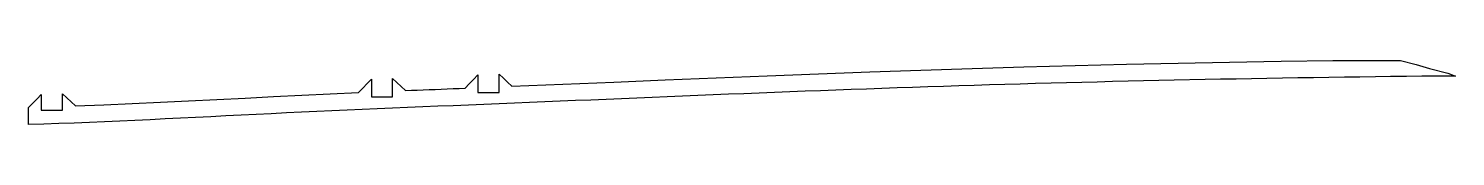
# Model space of a CAD drawing. Header units: millimetres. Extents: x 69 to 404, y -11 to 4.
import ezdxf

# ---------------------------------------------------------------- set-up
doc = ezdxf.new("R2010")
doc.units = ezdxf.units.MM

msp = doc.modelspace()

# ---------------------------------------------------------------- linework, layer by layer
msp.add_lwpolyline([(375.3, 3.64), (391.12, 3.64), (394.81, 2.67), (397.93, 1.75), (402.24, 0.67), (404.06, -0.09), (399.69, -0.03), (396.14, -0.09), (392.56, -0.14), (388.84, -0.17), (385.26, -0.23), (381.59, -0.27), (377.97, -0.32), (374.33, -0.37), (370.69, -0.43), (367.06, -0.48), (363.43, -0.54), (359.8, -0.6), (356.17, -0.67), (352.54, -0.73), (348.91, -0.8), (345.29, -0.87), (338.04, -1.02), (334.41, -1.1), (330.79, -1.18), (327.17, -1.26), (323.55, -1.35), (319.93, -1.44), (316.32, -1.53), (312.7, -1.62), (309.09, -1.72), (305.47, -1.82), (301.86, -1.92), (298.25, -2.03), (294.63, -2.13), (291.02, -2.24), (287.41, -2.36), (283.81, -2.47), (280.2, -2.59), (276.59, -2.71), (272.98, -2.83), (269.38, -2.96), (265.78, -3.09), (262.17, -3.22), (258.57, -3.35), (254.97, -3.48), (251.37, -3.62), (247.77, -3.76), (244.17, -3.9), (240.57, -4.04), (236.97, -4.18), (233.37, -4.33), (229.78, -4.47), (226.18, -4.62), (222.59, -4.77), (218.99, -4.92), (215.4, -5.07), (211.81, -5.22), (208.22, -5.37), (204.62, -5.52), (201.03, -5.67), (197.44, -5.82), (193.85, -5.98), (190.26, -6.13), (186.67, -6.28), (183.08, -6.42), (179.5, -6.57), (175.91, -6.72), (172.32, -6.86), (168.74, -7.01), (165.14, -7.15), (161.56, -7.28), (158.01, -7.43), (154.45, -7.57), (150.89, -7.72), (147.34, -7.88), (143.78, -8.04), (140.23, -8.21), (136.67, -8.37), (133.12, -8.55), (129.57, -8.72), (126.01, -8.9), (122.46, -9.07), (118.9, -9.25), (115.35, -9.43), (111.79, -9.61), (108.23, -9.79), (104.68, -9.97), (101.12, -10.14), (97.56, -10.31), (93.99, -10.48), (90.43, -10.64), (86.86, -10.8), (83.3, -10.95), (79.73, -11.09), (76.15, -11.22), (72.58, -11.34), (69, -11.45), (69, -7.45), (69, -7.45), (69, -7.45), (69, -7.45), (69, -7.45), (69, -7.45), (69, -7.45), (69, -7.45), (70, -6.42), (71, -5.39), (72, -4.36), (72, -8.08), (77, -8.08), (77, -4.19), (78, -5.15), (79, -6.11), (80, -7.08), (86.65, -6.8), (93.31, -6.51), (99.95, -6.19), (106.6, -5.87), (113.25, -5.53), (119.9, -5.2), (126.55, -4.87), (133.19, -4.54), (139.85, -4.22), (146.5, -3.91), (147.5, -2.87), (148.5, -1.82), (149.5, -0.78), (149.5, -4.91), (154.5, -4.91), (154.5, -0.57), (155.5, -1.52), (156.5, -2.48), (157.5, -3.44), (158.89, -3.39), (160.29, -3.33), (161.68, -3.28), (163.08, -3.22), (164.48, -3.17), (165.89, -3.11), (167.29, -3.06), (168.7, -3), (170.1, -2.95), (171.5, -2.89), (172.5, -1.85), (173.5, -0.81), (174.5, 0.23), (174.5, -3.89), (179.5, -3.89), (179.5, 0.43), (180.5, -0.53), (181.5, -1.49), (182.5, -2.45), (194.47, -1.95), (206.46, -1.44), (218.45, -0.94), (230.45, -0.44), (242.46, 0.04), (254.49, 0.5), (266.52, 0.94), (278.56, 1.35), (290.61, 1.74), (302.68, 2.1), (314.75, 2.43), (326.84, 2.73), (338.93, 3), (351.04, 3.24), (363.17, 3.45), (375.3, 3.64)], close=True)

doc.saveas('drawing.dxf')
